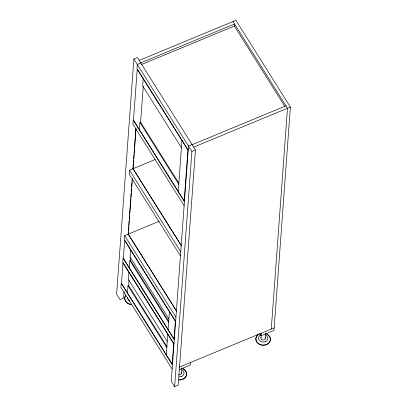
<?xml version="1.0" encoding="UTF-8"?>
<svg xmlns="http://www.w3.org/2000/svg" width="407" height="407" viewBox="0 0 407 407"><rect width="100%" height="100%" fill="white"/><g stroke="black" fill="none" stroke-linecap="round" stroke-linejoin="round"><path stroke-width="0.61" d="M192.053 144.561L188.507 146.027L171.235 381.232L174.639 386.65L178.185 385.18L195.457 149.98L137.434 57.56L133.888 59.025L116.616 294.23L120.019 299.649L123.565 298.183L124.028 291.839M176.45 310.912L128.266 234.167L124.72 235.633L124.42 239.723L175.636 321.306M155.26 159.458L129.523 170.187L129.222 174.277L180.438 255.855M128.159 234.284L128.302 232.387M128.393 231.12L128.719 226.694M128.81 225.427L129.136 220.996M129.228 219.734L129.553 215.303M129.65 214.041L130.764 198.855M130.856 197.593L131.181 193.162M131.273 191.895L131.553 188.1M131.644 186.838L131.97 182.407M132.061 181.146L132.204 179.243M132.992 168.493L133.598 160.266M133.689 159L134.015 154.574M134.107 153.307L134.432 148.881M134.524 147.614L135.872 129.268M128.22 234.783L132.361 178.363M133.064 168.854L136.04 128.276M127.452 292.872L127.976 285.714L128.994 285.297M128.953 272.42L128.429 279.578L167.221 341.376M129.299 267.72L129.823 260.561L130.84 260.139M130.606 249.923L130.082 257.082L168.874 318.874M139.438 129.665L139.962 122.507L140.975 122.085M143.178 78.739L142.654 85.897L181.446 147.69M129.029 279.924L128.622 285.449L167.079 346.708M130.683 257.397L130.469 260.292L168.925 321.55M143.249 86.259L140.608 122.237L178.729 182.957M166.249 354.67L167.75 334.218M168.096 329.512L169.398 311.716M178.23 191.458L181.97 140.532M174.639 386.65L191.911 151.45L133.888 59.025M181.527 373.112L181.883 368.294M190.349 362.576L190.161 365.135L179.024 369.744M234.381 26.521L234.564 23.993L140.751 62.846M139.219 60.404L235.938 20.35L290.384 107.077L273.982 330.418L261.091 335.76L261.279 333.201M260.984 338.075L261.162 335.663M265.349 338.4L265.705 333.582M271.271 329.065L287.484 108.282L233.033 21.551M181.242 376.577L181.522 376.419M265.064 341.865L265.344 341.707M140.837 62.978L137.291 64.448L136.991 68.539L188.207 150.117M141.188 64.647L234.417 26.038L284.788 106.273M192.135 144.694L285.953 105.84M193.666 147.136L290.384 107.077M191.911 151.45L195.457 149.98M159.249 221.26L128.174 234.132L176.516 311.136M179.212 367.19L274.17 327.864M139.962 122.507L178.759 184.3M184.422 201.658L133.206 120.08L132.906 124.171L184.122 205.749M259.778 333.674L261.091 335.76M133.069 168.717L181.252 245.467M132.977 168.686L181.324 245.691M129.523 170.187L180.739 251.765M124.72 235.633L175.936 317.216M129.823 260.561L168.62 322.354M174.282 339.713L123.067 258.13L122.766 262.22L173.982 343.803M127.976 285.714L166.773 347.512M172.436 364.865L121.22 283.287L120.92 287.378L172.136 368.956M265.125 337.474A2.188 1.811 4.2 0 1 264.387 339.769A2.188 1.811 4.2 0 1 261.528 339.397L261.208 339A2.188 1.811 4.2 0 1 261.096 337.612M265.857 333.531A7.295 6.034 4.2 0 1 269.164 342.567A7.295 6.034 4.2 0 1 257.906 343.172A7.295 6.034 4.2 0 1 259.157 333.893M266.977 334.239A7.295 6.034 4.2 0 1 268.9 343.045A7.295 6.034 4.2 0 1 258.196 343.625A7.295 6.034 4.2 0 1 258.135 334.717M265.654 335.022A4.67 3.861 4.2 0 1 266.626 340.913A4.67 3.861 4.2 0 1 259.483 340.522A4.67 3.861 4.2 0 1 260.989 334.768M181.303 372.191A2.188 1.811 4.2 0 1 180.993 374.181A2.188 1.811 4.2 0 1 178.648 374.654M181.441 368.055A7.295 6.034 4.2 0 1 186.472 374.959A7.295 6.034 4.2 0 1 179.009 379.807M184.62 369.994A7.295 6.034 4.2 0 1 185.897 376.648A7.295 6.034 4.2 0 1 178.994 380.001M183.155 368.951A7.295 6.034 4.2 0 1 184.168 369.612M181.832 369.739A4.67 3.861 4.2 0 1 183.801 374.196A4.67 3.861 4.2 0 1 179.166 376.811M131.69 304.655A7.295 6.034 4.2 0 1 125.799 295.268M131.705 304.461A7.295 6.034 4.2 0 1 125.814 295.07M129.558 300.819A4.67 3.861 4.2 0 1 127.381 297.349M123 262.937L121.495 283.389L172.202 364.153L173.703 343.701L123 262.937M124.649 240.44L123.346 258.231L174.048 338.995L175.356 321.204L124.649 240.44M137.22 69.251L133.481 120.177L184.188 200.946L187.927 150.02L137.22 69.251"/></g></svg>
